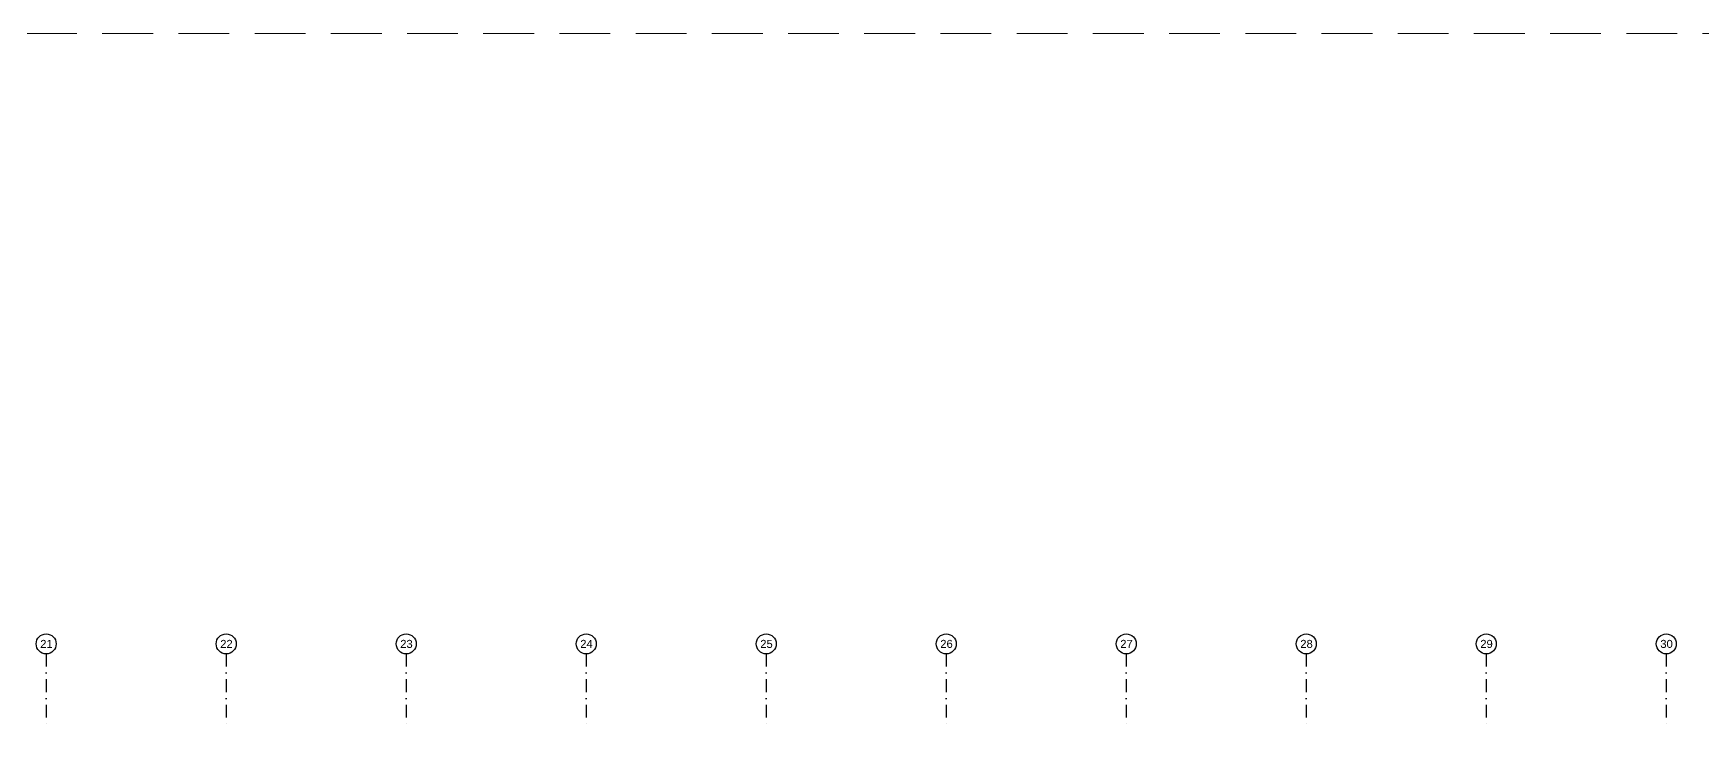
# Model space of a CAD drawing. Header units: centimetres. Extents: x 405564 to 502064, y 46284 to 60634.
# Drawn here: x 425036 to 433381, y 57129 to 60634 of the extents above; entities that cross this region are included whole.
import ezdxf
from ezdxf.enums import TextEntityAlignment as Align
from ezdxf.xclip import XClip

# ---------------------------------------------------------------- set-up
doc = ezdxf.new("R2010")
doc.units = ezdxf.units.CM
doc.header["$XCLIPFRAME"] = 0
doc.linetypes.add('DASHDOT', pattern=[25.4, 12.7, -6.35, 0, -6.35])
doc.linetypes.add('DASHED', pattern=[19.05, 12.7, -6.35])
doc.layers.get('0').update_dxf_attribs({"color": 8, "lineweight": 9})
for name, color, linetype, lineweight in [('---___EB_draft00_ALTYAPI_helikoptermania', 8, 'Continuous', 0), ('0-KRCN-MİMARİ-220526', 8, 'Continuous', 9), ('HH_KALDIRIM', 8, 'Continuous', 0), ('IMAR_ADA', 8, 'Continuous', 0)]:
    doc.layers.add(name, color=color, linetype=linetype, lineweight=lineweight)
doc.layers.add('AS_GOR_YAKIN1', color=8, linetype='Continuous')
doc.layers.add('AS_OLC_AKS', color=8, linetype='Continuous')
doc.styles.add('_yazı-50', font='arial.ttf')

# ---------------------------------------------------------------- blocks, each defined once
blk = doc.blocks.new('axis baloon')
blk.add_circle((0, 0), 50)
at = {"style": '_yazı-50'}
blk.add_attdef('AXE', text='', height=40, dxfattribs=at).set_placement((0, 0), align=Align.MIDDLE_CENTER)
blk = doc.blocks.new('Aks_P')
at = {"layer": 'AS_OLC_AKS', "linetype": 'DASHDOT', "ltscale": 5}
for points in [[(14520, 750), (14520, 400)], [(15420, 750), (15420, 400)], [(16320, 750), (16320, 400)], [(17220, 750), (17220, 400)], [(18120, 750), (18120, 400)], [(19020, 750), (19020, 400)], [(19920, 750), (19920, 400)], [(20820, 750), (20820, 400)], [(21720, 750), (21720, 400)], [(22620, 750), (22620, 400)]]:
    blk.add_lwpolyline(points, dxfattribs=at)
at = {"layer": 'AS_OLC_AKS'}
ref = blk.add_blockref('axis baloon', (14520, 800), dxfattribs=at)
ref.add_attrib('AXE', '21', dxfattribs={"layer": '0', "height": 40, "style": '_yazı-50'}).set_placement((14521.3, 800), align=Align.MIDDLE_CENTER)
ref = blk.add_blockref('axis baloon', (15420, 800), dxfattribs=at)
ref.add_attrib('AXE', '22', dxfattribs={"layer": '0', "height": 40, "style": '_yazı-50'}).set_placement((15421.3, 800), align=Align.MIDDLE_CENTER)
ref = blk.add_blockref('axis baloon', (16320, 800), dxfattribs=at)
ref.add_attrib('AXE', '23', dxfattribs={"layer": '0', "height": 40, "style": '_yazı-50'}).set_placement((16321.3, 800), align=Align.MIDDLE_CENTER)
ref = blk.add_blockref('axis baloon', (17220, 800), dxfattribs=at)
ref.add_attrib('AXE', '24', dxfattribs={"layer": '0', "height": 40, "style": '_yazı-50'}).set_placement((17221.3, 800), align=Align.MIDDLE_CENTER)
ref = blk.add_blockref('axis baloon', (18120, 800), dxfattribs=at)
ref.add_attrib('AXE', '25', dxfattribs={"layer": '0', "height": 40, "style": '_yazı-50'}).set_placement((18121.3, 800), align=Align.MIDDLE_CENTER)
ref = blk.add_blockref('axis baloon', (19020, 800), dxfattribs=at)
ref.add_attrib('AXE', '26', dxfattribs={"layer": '0', "height": 40, "style": '_yazı-50'}).set_placement((19021.3, 800), align=Align.MIDDLE_CENTER)
ref = blk.add_blockref('axis baloon', (19920, 800), dxfattribs=at)
ref.add_attrib('AXE', '27', dxfattribs={"layer": '0', "height": 40, "style": '_yazı-50'}).set_placement((19921.3, 800), align=Align.MIDDLE_CENTER)
ref = blk.add_blockref('axis baloon', (20820, 800), dxfattribs=at)
ref.add_attrib('AXE', '28', dxfattribs={"layer": '0', "height": 40, "style": '_yazı-50'}).set_placement((20821.3, 800), align=Align.MIDDLE_CENTER)
ref = blk.add_blockref('axis baloon', (21720, 800), dxfattribs=at)
ref.add_attrib('AXE', '29', dxfattribs={"layer": '0', "height": 40, "style": '_yazı-50'}).set_placement((21721.3, 800), align=Align.MIDDLE_CENTER)
ref = blk.add_blockref('axis baloon', (22620, 800), dxfattribs=at)
ref.add_attrib('AXE', '30', dxfattribs={"layer": '0', "height": 40, "style": '_yazı-50'}).set_placement((22621.3, 800), align=Align.MIDDLE_CENTER)
blk = doc.blocks.new('A$C6A10209E')
at = {"linetype": 'DASHED', "ltscale": 20}
blk.add_lwpolyline([(0, -13500), (31500, -13500), (31500, 0), (0, 0)], close=True, dxfattribs=at)
at = {"layer": 'AS_OLC_AKS'}
blk.add_blockref('Aks_P', (5015.7, -3851.5), dxfattribs=at)
blk = doc.blocks.new('OPK-site-surrounding-R01')
at = {"layer": '---___EB_draft00_ALTYAPI_helikoptermania', "linetype": 'DASHED', "ltscale": 10}
blk.add_lwpolyline([(-21668.1, -4404.9), (1451.4, 6572.4)], dxfattribs=at)
at = {"layer": 'AS_GOR_YAKIN1', "linetype": 'Continuous', "ltscale": 500, "const_width": 100, "flags": 128}
blk.add_lwpolyline([(-4000, 1998.1), (-32268, 1579.4), (-39988.9, 1287), (-40391.2, 643.9), (-30053.9, -21363.8), (-29013.6, -24036.6), (-28344.8, -26825.7), (-25141.8, -45779.7), (-17218.6, -44968.4), (-9377.3, -43572.8), (-3575.9, -42147), (12761.6, -37912.4), (27305.3, -34089.5), (29139.3, -31278.2), (26722.9, -16148.8), (26081.3, -10538.5), (25614, -5150), (25168.1, -8.5), (22602, 2392.2), (-1005.5, 2042.5), (-1870, 2029.7)], dxfattribs=at)
at = {"layer": 'HH_KALDIRIM', "lineweight": 0, "const_width": 49.6}
blk.add_lwpolyline([(26815.5, -11395.6), (26498.6, -7663.7), (26260.8, -4812), (26093.6, -2773.6), (25842.1, -118.4), (25740.5, 1027.3, 0.221532), (24997.7, 2311.5, 0.124727), (23804.5, 2763.6), (20904.1, 2761.6), (9307.6, 2741.5), (107.5, 2724), (-7841.4, 2714.2), (-14966.8, 2616.5), (-35673.5, 2313.4), (-39946.2, 2307.3, 0.563243)], format="xyb", dxfattribs=at)
at = {"layer": 'IMAR_ADA'}
blk.add_line((-32268, 1579.4), (22602, 2392.2), dxfattribs=at)
blk = doc.blocks.new('A$C6A10300A')
ref = blk.add_blockref('OPK-site-surrounding-R01', (5135.68, -3851.45))
XClip(ref).set_block_clipping_path([(-5135.679684336, -9648.5463532069), (26364.320315664, 3851.4536467931)])

msp = doc.modelspace()

# ---------------------------------------------------------------- block references
at = {"layer": '0-KRCN-MİMARİ-220526'}
msp.add_blockref('A$C6A10209E', (405564.1, 60634), dxfattribs=at)

# ---------------------------------------------------------------- next in the draw order: block references
msp.add_blockref('A$C6A10300A', (438064.1, 60634), dxfattribs=at)

doc.saveas('drawing.dxf')
